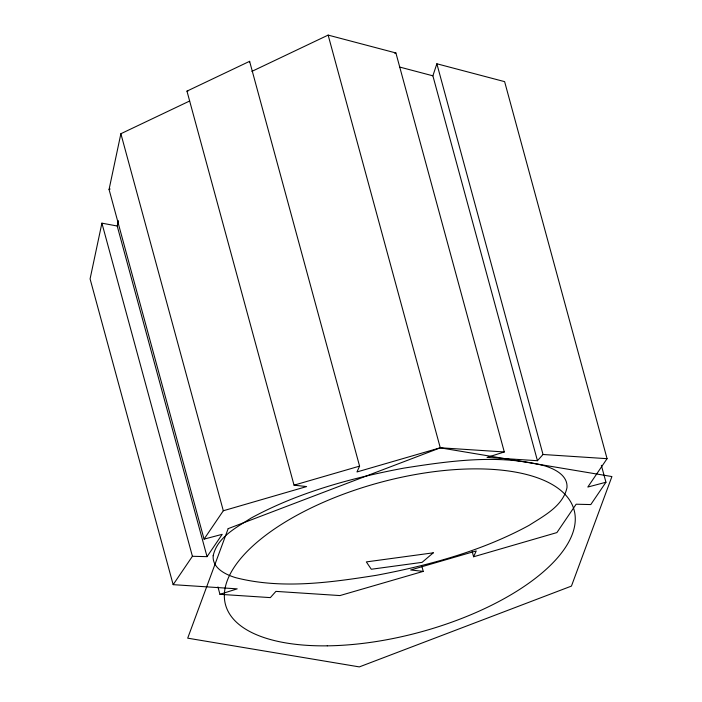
<?xml version="1.0" encoding="UTF-8"?>
<svg xmlns="http://www.w3.org/2000/svg" width="702" height="702" viewBox="0 0 702 702"><rect width="100%" height="100%" fill="white"/><g stroke="black" fill="none" stroke-linecap="round" stroke-linejoin="round"><path stroke-width="1.05" d="M249.543 62.048L249.605 61.32L186.969 91.128L294.033 485.161L306.607 486.574L223.315 510.758L204.054 539.136L109.056 189.461L120.876 133.722L189.68 100.983M173.157 584.661L192.418 556.291L207.046 556.651L117.216 226.018L101.904 223.157L90.084 278.887L173.157 584.661L237.197 588.855L219.945 594.313L217.936 586.907M117.216 226.018L118.348 220.665M251.886 71.385L328.141 35.1L395.902 52.966L504.299 451.956L487.056 457.423L537.451 460.723L432.88 75.816L436.863 63.777L504.624 81.643L607.063 458.678L587.802 487.056L605.949 482.239L601.351 465.321M249.605 61.32L359.582 466.128L356.967 471.955L440.268 447.771L504.299 451.956M605.949 482.239L590.794 504.571L576.158 504.212L556.905 532.581L473.613 556.765L476.228 550.938L410.67 569.971L423.245 571.384L421.814 566.11M207.046 556.651L222.201 534.319L204.054 539.136M537.451 460.723L543.023 454.492L607.063 458.678M394.875 53.519L395.902 52.966M109.056 189.461L110.144 189.005M294.033 485.161L359.582 466.128M423.245 571.384L339.952 595.568L275.912 591.382L270.349 597.613L219.945 594.313M399.552 67.023L432.88 75.816M186.969 91.128L187.811 91.418M436.863 63.777L543.023 454.492M472.174 551.474L473.613 556.765M328.141 35.1L440.268 447.771M120.876 133.722L223.315 510.758M101.904 223.157L192.418 556.291M213.171 555.738C212.109 568.155 225.772 574.692 235.697 577.676C281.748 589.478 330.168 582.546 376.395 575.298C429.089 565.373 481.774 551.079 529.115 525.333C543.664 515.97 562.951 506.186 566.979 487.706C568.041 475.289 554.378 468.752 544.454 465.768C498.402 453.966 449.982 460.898 403.755 468.137C351.061 478.062 298.376 492.365 251.035 518.111C236.486 527.474 217.199 537.258 213.171 555.738M228.168 528.641L187.697 638.171L359.336 666.9L571.446 586.091L611.916 476.561L440.286 447.832L228.168 528.641M433.283 552.825L422.086 562.355L371.297 569.252L366.33 561.907L433.283 552.825M327.255 645.84A180.616 77.474 -15.2 0 0 574.447 511.416A180.616 77.474 -15.2 0 0 297.718 514.838A180.616 77.474 -15.2 0 0 327.255 645.84"/></g></svg>
